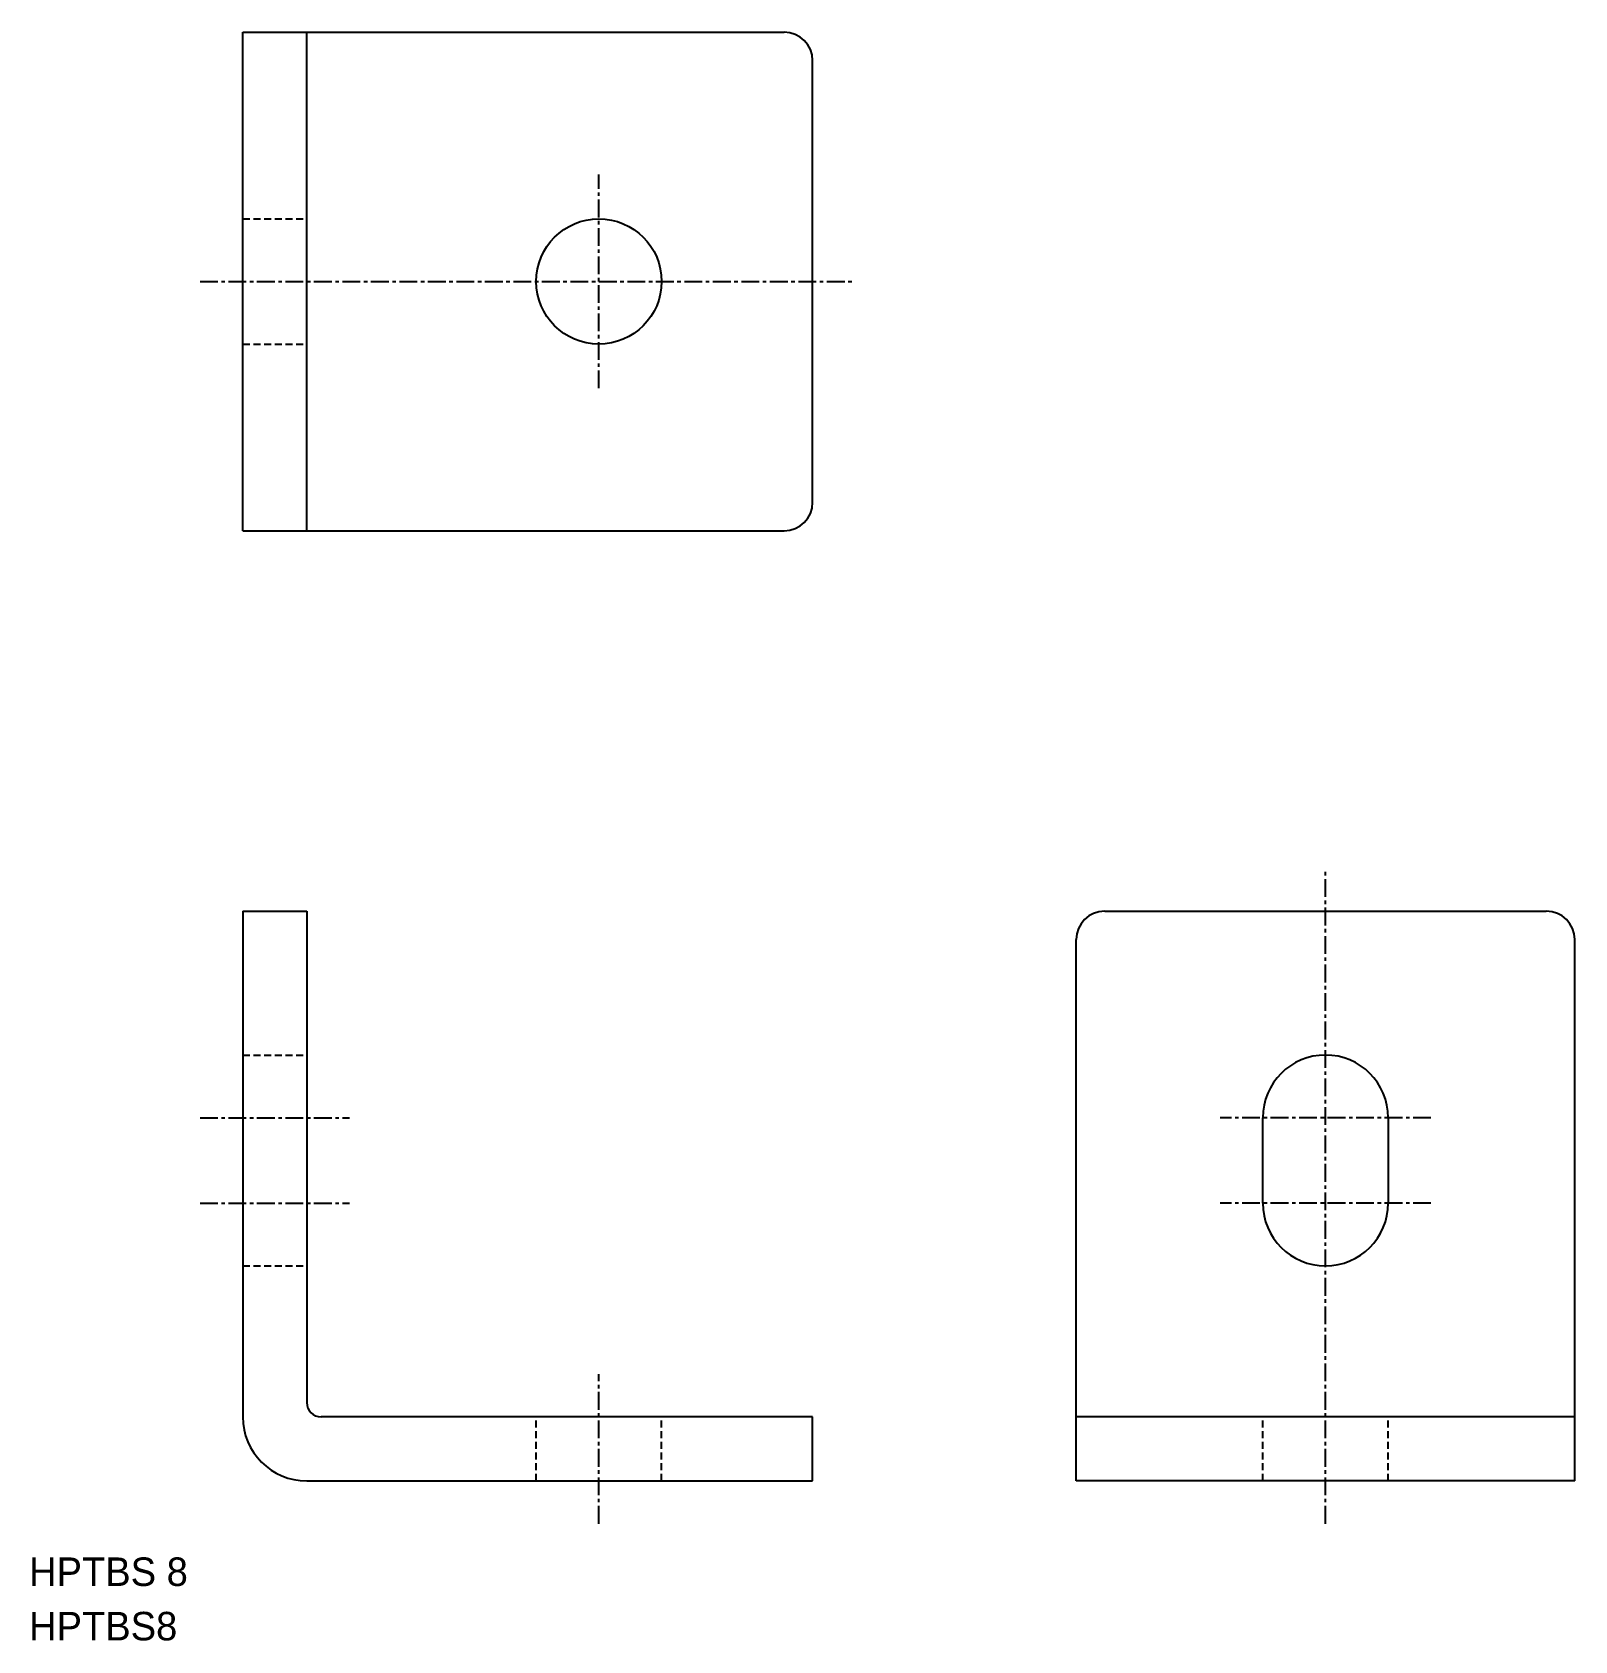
# Model space of a CAD drawing. Extents: x 0 to 108, y 29 to 142.
import ezdxf

# ---------------------------------------------------------------- set-up
doc = ezdxf.new("R2010")
doc.units = 0
doc.linetypes.add('CENTER', pattern=[2, 1.25, -0.25, 0.25, -0.25])
doc.linetypes.add('DASHED', pattern=[0.75, 0.5, -0.25])
doc.layers.get('0').update_dxf_attribs({"linetype": 'CONTINUOUS'})
doc.layers.add('CENTER', color=1, linetype='CENTER')

msp = doc.modelspace()

# ---------------------------------------------------------------- linework, layer by layer
at = {"color": 7, "linetype": 'CONTINUOUS'}
for p, q in [((15, 106.7), (15, 141.7)), ((15, 141.7), (53, 141.7)), ((19.5, 106.7), (19.5, 141.7)), ((55, 108.7), (55, 139.7)), ((15, 106.7), (53, 106.7)), ((15, 80), (15, 44.5)), ((15, 80), (19.5, 80)), ((19.5, 80), (19.5, 45.5)), ((75.5, 80), (106.5, 80)), ((73.5, 40), (73.5, 78)), ((108.5, 40), (108.5, 78)), ((86.6, 59.5), (86.6, 65.5)), ((95.4, 65.5), (95.4, 59.5)), ((55, 44.5), (20.5, 44.5)), ((55, 40), (55, 44.5)), ((108.5, 44.5), (73.5, 44.5)), ((19.5, 40), (55, 40)), ((108.5, 40), (73.5, 40))]:
    msp.add_line(p, q, dxfattribs=at)
at = {"color": 3, "linetype": 'DASHED'}
for p, q in [((15, 128.6), (19.5, 128.6)), ((15, 119.8), (19.5, 119.8)), ((15, 69.9), (19.5, 69.9)), ((15, 55.1), (19.5, 55.1)), ((35.6, 40), (35.6, 44.5)), ((44.4, 40), (44.4, 44.5)), ((86.6, 40), (86.6, 44.5)), ((95.4, 40), (95.4, 44.5))]:
    msp.add_line(p, q, dxfattribs=at)
at = {"color": 7, "linetype": 'CONTINUOUS'}
msp.add_circle((40, 124.2), 4.4, dxfattribs=at)
for centre, radius, start, end in [((53, 139.7), 2, 0, 90), ((53, 108.7), 2, 270, 0), ((75.5, 78), 2, 90, 180), ((106.5, 78), 2, 0, 90), ((91, 65.5), 4.4, 0, 180), ((91, 59.5), 4.4, 180, 0), ((20.5, 45.5), 1, 180, 270), ((19.5, 44.5), 4.5, 180, 270)]:
    msp.add_arc(centre, radius, start, end, dxfattribs=at)
at = {"layer": 'CENTER', "color": 1, "linetype": 'CENTER'}
for p, q in [((40, 116.7), (40, 131.7)), ((12, 124.2), (58, 124.2)), ((91, 37), (91, 83)), ((12, 65.5), (22.5, 65.5)), ((98.4, 65.5), (83.6, 65.5)), ((12, 59.5), (22.5, 59.5)), ((98.4, 59.5), (83.6, 59.5)), ((40, 37), (40, 47.5))]:
    msp.add_line(p, q, dxfattribs=at)

# ---------------------------------------------------------------- texts
at = {"color": 7, "linetype": 'CONTINUOUS'}
for s, p in [('HPTBS 8', (0, 32.63)), ('HPTBS8', (0, 28.81))]:
    msp.add_text(s, height=2, dxfattribs=at).set_placement(p)

doc.saveas('drawing.dxf')
